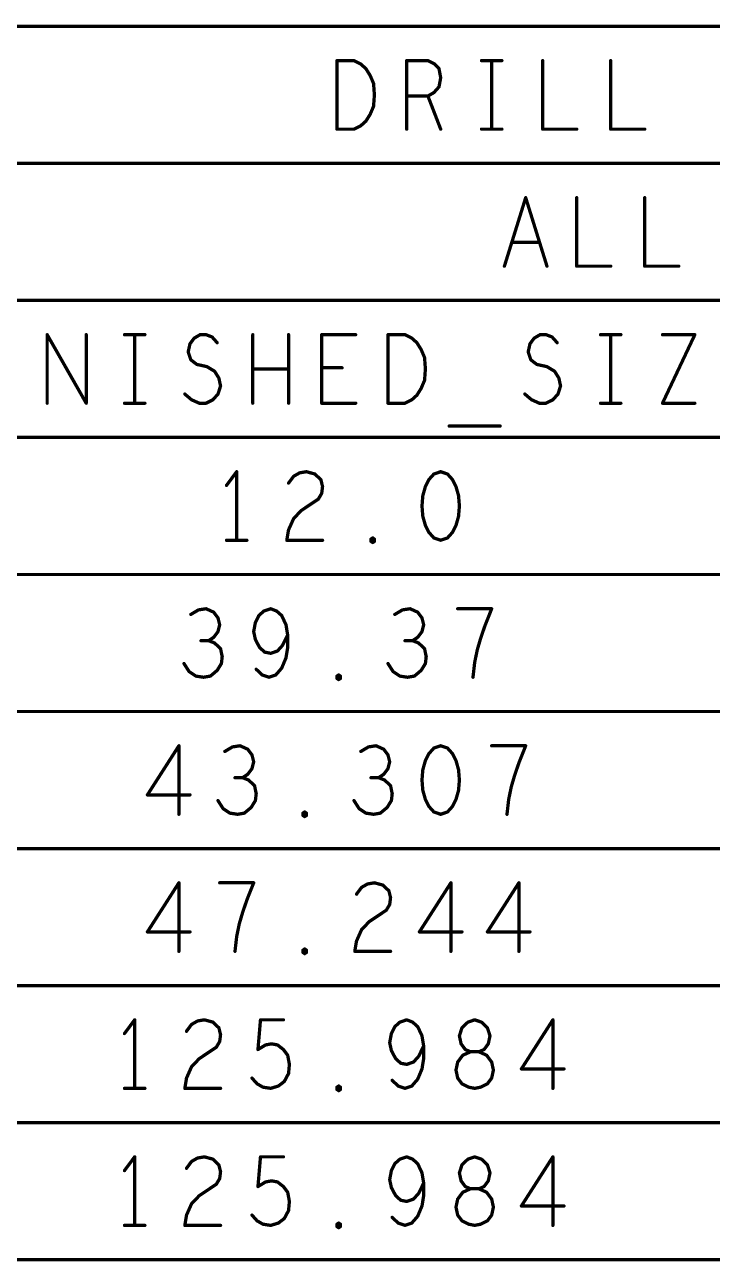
# Model space of a CAD drawing. Extents: x -18 to 16.1, y -6.6 to 15.5.
# Drawn here: x 9.023 to 10.277, y 3.317 to 5.573 of the extents above; entities that cross this region are included whole.
import ezdxf

# ---------------------------------------------------------------- set-up
doc = ezdxf.new("R2010")
doc.units = 0
doc.layers.get('0').update_dxf_attribs({"linetype": 'CONTINUOUS'})
doc.layers.add('FAB', color=13, linetype='CONTINUOUS')

# ---------------------------------------------------------------- blocks, each defined once
blk = doc.blocks.new('ROUND_1')
at = {"const_width": 0.003}
blk.add_lwpolyline([(-0.0015, 0, 1), (0.0015, 0, 1)], format="xyb", close=True, dxfattribs=at)

msp = doc.modelspace()

# ---------------------------------------------------------------- linework, layer by layer
at = {"layer": 'FAB', "const_width": 0.006}
for points in [[(7.689, 5.57), (14.664, 5.57)], [(9.5924, 5.3825), (9.5924, 5.5075)], [(9.5924, 5.5075), (9.6234, 5.5075)], [(9.6234, 5.5075), (9.6358, 5.5012)], [(9.7195, 5.3825), (9.7195, 5.5075)], [(9.7195, 5.5075), (9.7582, 5.5075)], [(9.7582, 5.5075), (9.7706, 5.5012)], [(9.8559, 5.5075), (9.8931, 5.5075)], [(9.8745, 5.5075), (9.8745, 5.3825)], [(9.9675, 5.5075), (9.9675, 5.3825)], [(10.0915, 5.5075), (10.0915, 5.3825)], [(9.6358, 5.5012), (9.6451, 5.4929)], [(9.6451, 5.4929), (9.6529, 5.4804)], [(9.6529, 5.4804), (9.6591, 5.4658)], [(9.7706, 5.5012), (9.7784, 5.4929)], [(9.7784, 5.4929), (9.7815, 5.4762)], [(9.6591, 5.4658), (9.6606, 5.445)], [(9.7784, 5.4596), (9.7691, 5.4492)], [(9.7815, 5.4762), (9.7784, 5.4596)], [(9.6606, 5.445), (9.6591, 5.4242)], [(9.7582, 5.4429), (9.7195, 5.4429)], [(9.7691, 5.4492), (9.7582, 5.4429)], [(9.7582, 5.4429), (9.7815, 5.3825)], [(9.6591, 5.4242), (9.6529, 5.4096)], [(9.6451, 5.3971), (9.6358, 5.3887)], [(9.6529, 5.4096), (9.6451, 5.3971)], [(9.6234, 5.3825), (9.5924, 5.3825)], [(9.6358, 5.3887), (9.6234, 5.3825)], [(9.8559, 5.3825), (9.8931, 5.3825)], [(9.9675, 5.3825), (10.0295, 5.3825)], [(10.0915, 5.3825), (10.1535, 5.3825)], [(7.689, 5.32), (14.664, 5.32)], [(9.8977, 5.1325), (9.9365, 5.2575)], [(9.9365, 5.2575), (9.9753, 5.1325)], [(10.0295, 5.2575), (10.0295, 5.1325)], [(10.1535, 5.2575), (10.1535, 5.1325)], [(9.9613, 5.1762), (9.9117, 5.1762)], [(10.0295, 5.1325), (10.0915, 5.1325)], [(10.1535, 5.1325), (10.2155, 5.1325)], [(7.689, 5.07), (14.664, 5.07)], [(9.0639, 4.8825), (9.0639, 5.0075)], [(9.0639, 5.0075), (9.1351, 4.8825)], [(9.1351, 4.8825), (9.1351, 5.0075)], [(9.2049, 5.0075), (9.2421, 5.0075)], [(9.2235, 5.0075), (9.2235, 4.8825)], [(9.332, 5.0012), (9.3428, 5.0075)], [(9.3428, 5.0075), (9.3537, 5.0075)], [(9.3537, 5.0075), (9.3646, 5.0033)], [(9.4389, 4.8825), (9.4389, 5.0075)], [(9.5041, 5.0075), (9.5041, 4.8825)], [(9.5645, 4.8825), (9.5645, 5.0075)], [(9.5645, 5.0075), (9.6265, 5.0075)], [(9.6854, 4.8825), (9.6854, 5.0075)], [(9.6854, 5.0075), (9.7164, 5.0075)], [(9.7164, 5.0075), (9.7288, 5.0012)], [(9.952, 5.0012), (9.9628, 5.0075)], [(9.9628, 5.0075), (9.9737, 5.0075)], [(9.9737, 5.0075), (9.9846, 5.0033)], [(10.0729, 5.0075), (10.1101, 5.0075)], [(10.0915, 5.0075), (10.0915, 4.8825)], [(10.186, 5.0075), (10.245, 5.0075)], [(10.245, 5.0075), (10.186, 4.8825)], [(9.3211, 4.9762), (9.3243, 4.9908)], [(9.3243, 4.9908), (9.332, 5.0012)], [(9.3646, 5.0033), (9.3739, 4.9929)], [(9.7288, 5.0012), (9.7381, 4.9929)], [(9.7381, 4.9929), (9.7459, 4.9804)], [(9.9411, 4.9762), (9.9443, 4.9908)], [(9.9443, 4.9908), (9.952, 5.0012)], [(9.9846, 5.0033), (9.9939, 4.9929)], [(9.3258, 4.9617), (9.3211, 4.9762)], [(9.3367, 4.9533), (9.3258, 4.9617)], [(9.7459, 4.9804), (9.7521, 4.9658)], [(9.7521, 4.9658), (9.7536, 4.945)], [(9.9458, 4.9617), (9.9411, 4.9762)], [(9.9567, 4.9533), (9.9458, 4.9617)], [(9.3552, 4.9492), (9.3367, 4.9533)], [(9.3692, 4.9408), (9.3552, 4.9492)], [(9.377, 4.9283), (9.3692, 4.9408)], [(9.5041, 4.945), (9.4389, 4.945)], [(9.6017, 4.9471), (9.5645, 4.9471)], [(9.7536, 4.945), (9.7521, 4.9242)], [(9.9752, 4.9492), (9.9567, 4.9533)], [(9.9892, 4.9408), (9.9752, 4.9492)], [(9.997, 4.9283), (9.9892, 4.9408)], [(9.3801, 4.9138), (9.377, 4.9283)], [(9.7521, 4.9242), (9.7459, 4.9096)], [(10.0001, 4.9138), (9.997, 4.9283)], [(9.3149, 4.8992), (9.3273, 4.8887)], [(9.3661, 4.8887), (9.3754, 4.8992)], [(9.3754, 4.8992), (9.3801, 4.9138)], [(9.7381, 4.8971), (9.7288, 4.8887)], [(9.7459, 4.9096), (9.7381, 4.8971)], [(9.9349, 4.8992), (9.9474, 4.8887)], [(9.9861, 4.8887), (9.9954, 4.8992)], [(9.9954, 4.8992), (10.0001, 4.9138)], [(9.2049, 4.8825), (9.2421, 4.8825)], [(9.3273, 4.8887), (9.3413, 4.8825)], [(9.3413, 4.8825), (9.3537, 4.8825)], [(9.3537, 4.8825), (9.3661, 4.8887)], [(9.6265, 4.8825), (9.5645, 4.8825)], [(9.7164, 4.8825), (9.6854, 4.8825)], [(9.7288, 4.8887), (9.7164, 4.8825)], [(9.9474, 4.8887), (9.9613, 4.8825)], [(9.9613, 4.8825), (9.9737, 4.8825)], [(9.9737, 4.8825), (9.9861, 4.8887)], [(10.0729, 4.8825), (10.1101, 4.8825)], [(10.186, 4.8825), (10.245, 4.8825)], [(9.797, 4.8408), (9.89, 4.8408)], [(7.689, 4.82), (14.664, 4.82)], [(9.4095, 4.7575), (9.3909, 4.7325)], [(9.4095, 4.6325), (9.4095, 4.7575)], [(9.5242, 4.7554), (9.5366, 4.7575)], [(9.5366, 4.7575), (9.5521, 4.7533)], [(9.7815, 4.7575), (9.7691, 4.7533)], [(9.7939, 4.7533), (9.7815, 4.7575)], [(9.504, 4.7367), (9.5134, 4.7492)], [(9.5134, 4.7492), (9.5242, 4.7554)], [(9.5521, 4.7533), (9.563, 4.7429)], [(9.563, 4.7429), (9.5661, 4.7304)], [(9.7598, 4.7429), (9.7536, 4.7304)], [(9.7691, 4.7533), (9.7598, 4.7429)], [(9.8032, 4.7429), (9.7939, 4.7533)], [(9.8094, 4.7304), (9.8032, 4.7429)], [(9.5645, 4.7179), (9.5583, 4.7075)], [(9.5661, 4.7304), (9.5645, 4.7179)], [(9.7489, 4.7137), (9.7474, 4.695)], [(9.7536, 4.7304), (9.7489, 4.7137)], [(9.8141, 4.7137), (9.8094, 4.7304)], [(9.8156, 4.695), (9.8141, 4.7137)], [(9.5583, 4.7075), (9.5273, 4.6867)], [(9.7474, 4.695), (9.7489, 4.6762)], [(9.8141, 4.6762), (9.8156, 4.695)], [(9.5134, 4.6721), (9.504, 4.6512)], [(9.5273, 4.6867), (9.5134, 4.6721)], [(9.7489, 4.6762), (9.7536, 4.6596)], [(9.8094, 4.6596), (9.8141, 4.6762)], [(9.504, 4.6512), (9.5009, 4.6325)], [(9.7536, 4.6596), (9.7598, 4.6471)], [(9.7598, 4.6471), (9.7691, 4.6367)], [(9.7939, 4.6367), (9.8032, 4.6471)], [(9.8032, 4.6471), (9.8094, 4.6596)], [(9.3909, 4.6325), (9.4281, 4.6325)], [(9.5009, 4.6325), (9.5661, 4.6325)], [(9.6544, 4.6346), (9.6575, 4.6367)], [(9.6544, 4.6304), (9.6544, 4.6346)], [(9.6575, 4.6283), (9.6544, 4.6304)], [(9.6575, 4.6367), (9.6606, 4.6346)], [(9.6606, 4.6304), (9.6575, 4.6283)], [(9.6606, 4.6346), (9.6606, 4.6304)], [(9.7691, 4.6367), (9.7815, 4.6325)], [(9.7815, 4.6325), (9.7939, 4.6367)], [(7.689, 4.57), (14.664, 4.57)], [(9.3398, 4.5054), (9.3258, 4.4971)], [(9.3537, 4.5075), (9.3398, 4.5054)], [(9.3676, 4.5012), (9.3537, 4.5075)], [(9.3754, 4.4908), (9.3676, 4.5012)], [(9.3785, 4.4783), (9.3754, 4.4908)], [(9.4498, 4.495), (9.4436, 4.4825)], [(9.4591, 4.5033), (9.4498, 4.495)], [(9.4715, 4.5075), (9.4591, 4.5033)], [(9.4823, 4.5033), (9.4715, 4.5075)], [(9.4916, 4.495), (9.4823, 4.5033)], [(9.4994, 4.4783), (9.4916, 4.495)], [(9.7118, 4.5054), (9.6978, 4.4971)], [(9.7257, 4.5075), (9.7118, 4.5054)], [(9.7396, 4.5012), (9.7257, 4.5075)], [(9.7474, 4.4908), (9.7396, 4.5012)], [(9.7505, 4.4783), (9.7474, 4.4908)], [(9.8745, 4.5075), (9.8125, 4.5075)], [(9.8621, 4.4762), (9.8745, 4.5075)], [(9.3676, 4.4554), (9.3754, 4.4658)], [(9.3754, 4.4658), (9.3785, 4.4783)], [(9.4436, 4.4825), (9.4405, 4.4658)], [(9.4405, 4.4658), (9.4436, 4.4513)], [(9.5025, 4.4596), (9.4994, 4.4783)], [(9.7396, 4.4554), (9.7474, 4.4658)], [(9.7474, 4.4658), (9.7505, 4.4783)], [(9.8543, 4.4533), (9.8621, 4.4762)], [(9.3583, 4.4492), (9.3444, 4.4492)], [(9.3583, 4.4492), (9.3676, 4.4554)], [(9.3692, 4.445), (9.3583, 4.4492)], [(9.3801, 4.4346), (9.3692, 4.445)], [(9.4436, 4.4513), (9.4513, 4.4367)], [(9.4932, 4.4408), (9.5025, 4.4596)], [(9.5025, 4.4367), (9.5025, 4.4596)], [(9.7303, 4.4492), (9.7164, 4.4492)], [(9.7303, 4.4492), (9.7396, 4.4554)], [(9.7412, 4.445), (9.7303, 4.4492)], [(9.7521, 4.4346), (9.7412, 4.445)], [(9.8482, 4.4325), (9.8543, 4.4533)], [(9.3831, 4.42), (9.3801, 4.4346)], [(9.3816, 4.4075), (9.3831, 4.42)], [(9.4513, 4.4367), (9.4607, 4.4283)], [(9.4607, 4.4283), (9.4715, 4.4262)], [(9.4715, 4.4262), (9.4839, 4.4304)], [(9.4839, 4.4304), (9.4932, 4.4408)], [(9.4994, 4.4179), (9.5025, 4.4367)], [(9.7551, 4.42), (9.7521, 4.4346)], [(9.7536, 4.4075), (9.7551, 4.42)], [(9.8435, 4.4096), (9.8482, 4.4325)], [(9.3134, 4.4075), (9.3227, 4.3929)], [(9.3739, 4.395), (9.3816, 4.4075)], [(9.4451, 4.3971), (9.456, 4.3867)], [(9.4808, 4.3867), (9.4916, 4.3992)], [(9.4916, 4.3992), (9.4994, 4.4179)], [(9.6854, 4.4075), (9.6947, 4.3929)], [(9.7459, 4.395), (9.7536, 4.4075)], [(9.8404, 4.3825), (9.8435, 4.4096)], [(9.3227, 4.3929), (9.3351, 4.3846)], [(9.3351, 4.3846), (9.3491, 4.3825)], [(9.3491, 4.3825), (9.3615, 4.3846)], [(9.3615, 4.3846), (9.3739, 4.395)], [(9.456, 4.3867), (9.4684, 4.3825)], [(9.4684, 4.3825), (9.4808, 4.3867)], [(9.5924, 4.3846), (9.5955, 4.3867)], [(9.5924, 4.3804), (9.5924, 4.3846)], [(9.5955, 4.3783), (9.5924, 4.3804)], [(9.5955, 4.3867), (9.5986, 4.3846)], [(9.5986, 4.3804), (9.5955, 4.3783)], [(9.5986, 4.3846), (9.5986, 4.3804)], [(9.6947, 4.3929), (9.7071, 4.3846)], [(9.7071, 4.3846), (9.7211, 4.3825)], [(9.7211, 4.3825), (9.7335, 4.3846)], [(9.7335, 4.3846), (9.7459, 4.395)], [(7.689, 4.32), (14.664, 4.32)], [(9.3041, 4.2575), (9.2467, 4.1679)], [(9.3041, 4.1325), (9.3041, 4.2575)], [(9.4018, 4.2554), (9.3878, 4.2471)], [(9.4157, 4.2575), (9.4018, 4.2554)], [(9.4296, 4.2512), (9.4157, 4.2575)], [(9.4374, 4.2408), (9.4296, 4.2512)], [(9.4405, 4.2283), (9.4374, 4.2408)], [(9.6498, 4.2554), (9.6358, 4.2471)], [(9.6637, 4.2575), (9.6498, 4.2554)], [(9.6776, 4.2512), (9.6637, 4.2575)], [(9.6854, 4.2408), (9.6776, 4.2512)], [(9.6885, 4.2283), (9.6854, 4.2408)], [(9.7598, 4.2429), (9.7536, 4.2304)], [(9.7691, 4.2533), (9.7598, 4.2429)], [(9.7815, 4.2575), (9.7691, 4.2533)], [(9.7939, 4.2533), (9.7815, 4.2575)], [(9.8032, 4.2429), (9.7939, 4.2533)], [(9.8094, 4.2304), (9.8032, 4.2429)], [(9.9365, 4.2575), (9.8745, 4.2575)], [(9.9241, 4.2262), (9.9365, 4.2575)], [(9.4296, 4.2054), (9.4374, 4.2158)], [(9.4374, 4.2158), (9.4405, 4.2283)], [(9.6776, 4.2054), (9.6854, 4.2158)], [(9.6854, 4.2158), (9.6885, 4.2283)], [(9.7536, 4.2304), (9.7489, 4.2137)], [(9.8141, 4.2137), (9.8094, 4.2304)], [(9.9163, 4.2033), (9.9241, 4.2262)], [(9.4203, 4.1992), (9.4064, 4.1992)], [(9.4203, 4.1992), (9.4296, 4.2054)], [(9.4312, 4.195), (9.4203, 4.1992)], [(9.4421, 4.1846), (9.4312, 4.195)], [(9.6683, 4.1992), (9.6544, 4.1992)], [(9.6683, 4.1992), (9.6776, 4.2054)], [(9.6792, 4.195), (9.6683, 4.1992)], [(9.6901, 4.1846), (9.6792, 4.195)], [(9.7489, 4.2137), (9.7474, 4.195)], [(9.7474, 4.195), (9.7489, 4.1762)], [(9.8156, 4.195), (9.8141, 4.2137)], [(9.8141, 4.1762), (9.8156, 4.195)], [(9.9102, 4.1825), (9.9163, 4.2033)], [(9.4451, 4.17), (9.4421, 4.1846)], [(9.6931, 4.17), (9.6901, 4.1846)], [(9.7489, 4.1762), (9.7536, 4.1596)], [(9.8094, 4.1596), (9.8141, 4.1762)], [(9.9055, 4.1596), (9.9102, 4.1825)], [(9.2467, 4.1679), (9.3243, 4.1679)], [(9.3754, 4.1575), (9.3847, 4.1429)], [(9.4359, 4.145), (9.4436, 4.1575)], [(9.4436, 4.1575), (9.4451, 4.17)], [(9.6234, 4.1575), (9.6327, 4.1429)], [(9.6839, 4.145), (9.6916, 4.1575)], [(9.6916, 4.1575), (9.6931, 4.17)], [(9.7536, 4.1596), (9.7598, 4.1471)], [(9.8032, 4.1471), (9.8094, 4.1596)], [(9.9024, 4.1325), (9.9055, 4.1596)], [(9.3847, 4.1429), (9.3971, 4.1346)], [(9.3971, 4.1346), (9.4111, 4.1325)], [(9.4111, 4.1325), (9.4235, 4.1346)], [(9.4235, 4.1346), (9.4359, 4.145)], [(9.5304, 4.1346), (9.5335, 4.1367)], [(9.5304, 4.1304), (9.5304, 4.1346)], [(9.5335, 4.1283), (9.5304, 4.1304)], [(9.5335, 4.1367), (9.5366, 4.1346)], [(9.5366, 4.1304), (9.5335, 4.1283)], [(9.5366, 4.1346), (9.5366, 4.1304)], [(9.6327, 4.1429), (9.6451, 4.1346)], [(9.6451, 4.1346), (9.6591, 4.1325)], [(9.6591, 4.1325), (9.6715, 4.1346)], [(9.6715, 4.1346), (9.6839, 4.145)], [(9.7598, 4.1471), (9.7691, 4.1367)], [(9.7691, 4.1367), (9.7815, 4.1325)], [(9.7815, 4.1325), (9.7939, 4.1367)], [(9.7939, 4.1367), (9.8032, 4.1471)], [(7.689, 4.07), (14.664, 4.07)], [(9.3041, 4.0075), (9.2467, 3.9179)], [(9.3041, 3.8825), (9.3041, 4.0075)], [(9.4405, 4.0075), (9.3785, 4.0075)], [(9.4281, 3.9762), (9.4405, 4.0075)], [(9.628, 3.9867), (9.6373, 3.9992)], [(9.6373, 3.9992), (9.6482, 4.0054)], [(9.6482, 4.0054), (9.6606, 4.0075)], [(9.6606, 4.0075), (9.6761, 4.0033)], [(9.6761, 4.0033), (9.687, 3.9929)], [(9.687, 3.9929), (9.6901, 3.9804)], [(9.8001, 4.0075), (9.7427, 3.9179)], [(9.8001, 3.8825), (9.8001, 4.0075)], [(9.9241, 4.0075), (9.8667, 3.9179)], [(9.9241, 3.8825), (9.9241, 4.0075)], [(9.4203, 3.9533), (9.4281, 3.9762)], [(9.6885, 3.9679), (9.6823, 3.9575)], [(9.6901, 3.9804), (9.6885, 3.9679)], [(9.4142, 3.9325), (9.4203, 3.9533)], [(9.6823, 3.9575), (9.6513, 3.9367)], [(9.4095, 3.9096), (9.4142, 3.9325)], [(9.6513, 3.9367), (9.6373, 3.9221)], [(9.2467, 3.9179), (9.3243, 3.9179)], [(9.4064, 3.8825), (9.4095, 3.9096)], [(9.628, 3.9012), (9.6249, 3.8825)], [(9.6373, 3.9221), (9.628, 3.9012)], [(9.7427, 3.9179), (9.8203, 3.9179)], [(9.8667, 3.9179), (9.9443, 3.9179)], [(9.5304, 3.8846), (9.5335, 3.8867)], [(9.5304, 3.8804), (9.5304, 3.8846)], [(9.5335, 3.8783), (9.5304, 3.8804)], [(9.5335, 3.8867), (9.5366, 3.8846)], [(9.5366, 3.8804), (9.5335, 3.8783)], [(9.5366, 3.8846), (9.5366, 3.8804)], [(9.6249, 3.8825), (9.6901, 3.8825)], [(7.689, 3.82), (14.664, 3.82)], [(9.2235, 3.7575), (9.2049, 3.7325)], [(9.2235, 3.6325), (9.2235, 3.7575)], [(9.318, 3.7367), (9.3273, 3.7492)], [(9.3273, 3.7492), (9.3382, 3.7554)], [(9.3382, 3.7554), (9.3506, 3.7575)], [(9.3506, 3.7575), (9.3661, 3.7533)], [(9.3661, 3.7533), (9.377, 3.7429)], [(9.377, 3.7429), (9.3801, 3.7304)], [(9.4483, 3.7033), (9.4529, 3.7575)], [(9.4529, 3.7575), (9.4947, 3.7575)], [(9.6978, 3.745), (9.6916, 3.7325)], [(9.7071, 3.7533), (9.6978, 3.745)], [(9.7195, 3.7575), (9.7071, 3.7533)], [(9.7303, 3.7533), (9.7195, 3.7575)], [(9.7396, 3.745), (9.7303, 3.7533)], [(9.7474, 3.7283), (9.7396, 3.745)], [(9.8156, 3.7283), (9.8203, 3.7429)], [(9.8203, 3.7429), (9.8311, 3.7533)], [(9.8311, 3.7533), (9.8435, 3.7575)], [(9.8435, 3.7575), (9.8559, 3.7533)], [(9.8559, 3.7533), (9.8667, 3.7429)], [(9.8667, 3.7429), (9.8714, 3.7283)], [(9.9861, 3.7575), (9.9287, 3.6679)], [(9.9861, 3.6325), (9.9861, 3.7575)], [(9.3801, 3.7304), (9.3785, 3.7179)], [(9.6916, 3.7325), (9.6885, 3.7158)], [(9.7505, 3.7096), (9.7474, 3.7283)], [(9.8187, 3.7137), (9.8156, 3.7283)], [(9.8714, 3.7283), (9.8683, 3.7137)], [(9.3723, 3.7075), (9.3413, 3.6867)], [(9.3785, 3.7179), (9.3723, 3.7075)], [(9.4622, 3.7117), (9.4483, 3.7033)], [(9.4731, 3.7137), (9.4622, 3.7117)], [(9.4839, 3.7117), (9.4731, 3.7137)], [(9.4947, 3.7033), (9.4839, 3.7117)], [(9.5025, 3.6929), (9.4947, 3.7033)], [(9.6885, 3.7158), (9.6916, 3.7013)], [(9.6916, 3.7013), (9.6994, 3.6867)], [(9.7412, 3.6908), (9.7505, 3.7096)], [(9.7505, 3.6867), (9.7505, 3.7096)], [(9.8264, 3.7033), (9.8187, 3.7137)], [(9.8358, 3.6992), (9.8218, 3.6929)], [(9.8358, 3.6992), (9.8264, 3.7033)], [(9.8512, 3.6992), (9.8358, 3.6992)], [(9.8512, 3.6992), (9.8358, 3.6992)], [(9.8606, 3.7033), (9.8512, 3.6992)], [(9.8652, 3.6929), (9.8512, 3.6992)], [(9.8683, 3.7137), (9.8606, 3.7033)], [(9.3413, 3.6867), (9.3273, 3.6721)], [(9.5056, 3.6762), (9.5025, 3.6929)], [(9.5041, 3.6596), (9.5056, 3.6762)], [(9.6994, 3.6867), (9.7087, 3.6783)], [(9.7087, 3.6783), (9.7195, 3.6762)], [(9.7195, 3.6762), (9.7319, 3.6804)], [(9.7319, 3.6804), (9.7412, 3.6908)], [(9.7474, 3.6679), (9.7505, 3.6867)], [(9.8125, 3.6804), (9.8094, 3.6658)], [(9.8218, 3.6929), (9.8125, 3.6804)], [(9.8745, 3.6804), (9.8652, 3.6929)], [(9.8776, 3.6658), (9.8745, 3.6804)], [(9.3273, 3.6721), (9.318, 3.6512)], [(9.4963, 3.645), (9.5041, 3.6596)], [(9.7396, 3.6492), (9.7474, 3.6679)], [(9.8094, 3.6658), (9.8125, 3.6512)], [(9.8745, 3.6512), (9.8776, 3.6658)], [(9.9287, 3.6679), (10.0063, 3.6679)], [(9.2049, 3.6325), (9.2421, 3.6325)], [(9.318, 3.6512), (9.3149, 3.6325)], [(9.3149, 3.6325), (9.3801, 3.6325)], [(9.4374, 3.6512), (9.4467, 3.6408)], [(9.4467, 3.6408), (9.4575, 3.6346)], [(9.4575, 3.6346), (9.4715, 3.6325)], [(9.4715, 3.6325), (9.4855, 3.6367)], [(9.4855, 3.6367), (9.4963, 3.645)], [(9.5924, 3.6346), (9.5955, 3.6367)], [(9.5924, 3.6304), (9.5924, 3.6346)], [(9.5955, 3.6283), (9.5924, 3.6304)], [(9.5955, 3.6367), (9.5986, 3.6346)], [(9.5986, 3.6304), (9.5955, 3.6283)], [(9.5986, 3.6346), (9.5986, 3.6304)], [(9.6931, 3.6471), (9.704, 3.6367)], [(9.704, 3.6367), (9.7164, 3.6325)], [(9.7164, 3.6325), (9.7288, 3.6367)], [(9.7288, 3.6367), (9.7396, 3.6492)], [(9.8125, 3.6512), (9.8203, 3.6408)], [(9.8203, 3.6408), (9.8327, 3.6346)], [(9.8327, 3.6346), (9.8435, 3.6325)], [(9.8435, 3.6325), (9.8543, 3.6346)], [(9.8543, 3.6346), (9.8667, 3.6408)], [(9.8667, 3.6408), (9.8745, 3.6512)], [(7.689, 3.57), (14.664, 3.57)], [(9.2235, 3.5075), (9.2049, 3.4825)], [(9.2235, 3.3825), (9.2235, 3.5075)], [(9.318, 3.4867), (9.3273, 3.4992)], [(9.3273, 3.4992), (9.3382, 3.5054)], [(9.3382, 3.5054), (9.3506, 3.5075)], [(9.3506, 3.5075), (9.3661, 3.5033)], [(9.3661, 3.5033), (9.377, 3.4929)], [(9.4483, 3.4533), (9.4529, 3.5075)], [(9.4529, 3.5075), (9.4947, 3.5075)], [(9.6978, 3.495), (9.6916, 3.4825)], [(9.7071, 3.5033), (9.6978, 3.495)], [(9.7195, 3.5075), (9.7071, 3.5033)], [(9.7303, 3.5033), (9.7195, 3.5075)], [(9.7396, 3.495), (9.7303, 3.5033)], [(9.7474, 3.4783), (9.7396, 3.495)], [(9.8203, 3.4929), (9.8311, 3.5033)], [(9.8311, 3.5033), (9.8435, 3.5075)], [(9.8435, 3.5075), (9.8559, 3.5033)], [(9.8559, 3.5033), (9.8667, 3.4929)], [(9.9861, 3.5075), (9.9287, 3.4179)], [(9.9861, 3.3825), (9.9861, 3.5075)], [(9.377, 3.4929), (9.3801, 3.4804)], [(9.3801, 3.4804), (9.3785, 3.4679)], [(9.6916, 3.4825), (9.6885, 3.4658)], [(9.7505, 3.4596), (9.7474, 3.4783)], [(9.8156, 3.4783), (9.8203, 3.4929)], [(9.8187, 3.4637), (9.8156, 3.4783)], [(9.8667, 3.4929), (9.8714, 3.4783)], [(9.8714, 3.4783), (9.8683, 3.4637)], [(9.3723, 3.4575), (9.3413, 3.4367)], [(9.3785, 3.4679), (9.3723, 3.4575)], [(9.4622, 3.4617), (9.4483, 3.4533)], [(9.4731, 3.4637), (9.4622, 3.4617)], [(9.4839, 3.4617), (9.4731, 3.4637)], [(9.4947, 3.4533), (9.4839, 3.4617)], [(9.5025, 3.4429), (9.4947, 3.4533)], [(9.6885, 3.4658), (9.6916, 3.4513)], [(9.6916, 3.4513), (9.6994, 3.4367)], [(9.7412, 3.4408), (9.7505, 3.4596)], [(9.7505, 3.4367), (9.7505, 3.4596)], [(9.8264, 3.4533), (9.8187, 3.4637)], [(9.8358, 3.4492), (9.8218, 3.4429)], [(9.8358, 3.4492), (9.8264, 3.4533)], [(9.8512, 3.4492), (9.8358, 3.4492)], [(9.8512, 3.4492), (9.8358, 3.4492)], [(9.8606, 3.4533), (9.8512, 3.4492)], [(9.8652, 3.4429), (9.8512, 3.4492)], [(9.8683, 3.4637), (9.8606, 3.4533)], [(9.3413, 3.4367), (9.3273, 3.4221)], [(9.5056, 3.4262), (9.5025, 3.4429)], [(9.5041, 3.4096), (9.5056, 3.4262)], [(9.6994, 3.4367), (9.7087, 3.4283)], [(9.7087, 3.4283), (9.7195, 3.4262)], [(9.7195, 3.4262), (9.7319, 3.4304)], [(9.7319, 3.4304), (9.7412, 3.4408)], [(9.7474, 3.4179), (9.7505, 3.4367)], [(9.8125, 3.4304), (9.8094, 3.4158)], [(9.8218, 3.4429), (9.8125, 3.4304)], [(9.8745, 3.4304), (9.8652, 3.4429)], [(9.8776, 3.4158), (9.8745, 3.4304)], [(9.3273, 3.4221), (9.318, 3.4012)], [(9.4963, 3.395), (9.5041, 3.4096)], [(9.7396, 3.3992), (9.7474, 3.4179)], [(9.8094, 3.4158), (9.8125, 3.4012)], [(9.8745, 3.4012), (9.8776, 3.4158)], [(9.9287, 3.4179), (10.0063, 3.4179)], [(9.2049, 3.3825), (9.2421, 3.3825)], [(9.318, 3.4012), (9.3149, 3.3825)], [(9.3149, 3.3825), (9.3801, 3.3825)], [(9.4374, 3.4012), (9.4467, 3.3908)], [(9.4467, 3.3908), (9.4575, 3.3846)], [(9.4575, 3.3846), (9.4715, 3.3825)], [(9.4715, 3.3825), (9.4855, 3.3867)], [(9.4855, 3.3867), (9.4963, 3.395)], [(9.5924, 3.3846), (9.5955, 3.3867)], [(9.5924, 3.3804), (9.5924, 3.3846)], [(9.5955, 3.3867), (9.5986, 3.3846)], [(9.5986, 3.3846), (9.5986, 3.3804)], [(9.6931, 3.3971), (9.704, 3.3867)], [(9.704, 3.3867), (9.7164, 3.3825)], [(9.7164, 3.3825), (9.7288, 3.3867)], [(9.7288, 3.3867), (9.7396, 3.3992)], [(9.8125, 3.4012), (9.8203, 3.3908)], [(9.8203, 3.3908), (9.8327, 3.3846)], [(9.8327, 3.3846), (9.8435, 3.3825)], [(9.8435, 3.3825), (9.8543, 3.3846)], [(9.8543, 3.3846), (9.8667, 3.3908)], [(9.8667, 3.3908), (9.8745, 3.4012)], [(9.5955, 3.3783), (9.5924, 3.3804)], [(9.5986, 3.3804), (9.5955, 3.3783)], [(14.664, 3.32), (7.689, 3.32)]]:
    msp.add_lwpolyline(points, dxfattribs=at)

# ---------------------------------------------------------------- block references
at = {"layer": 'FAB'}
for p in [(9.5924, 5.5075), (9.5924, 5.5075), (9.6234, 5.5075), (9.6234, 5.5075), (9.7195, 5.5075), (9.7195, 5.5075), (9.7582, 5.5075), (9.7582, 5.5075), (9.8559, 5.5075), (9.8745, 5.5075), (9.8931, 5.5075), (9.9675, 5.5075), (10.0915, 5.5075), (9.6358, 5.5012), (9.6358, 5.5012), (9.6451, 5.4929), (9.6451, 5.4929), (9.6529, 5.4804), (9.6529, 5.4804), (9.7706, 5.5012), (9.7706, 5.5012), (9.7784, 5.4929), (9.7784, 5.4929), (9.6591, 5.4658), (9.6591, 5.4658), (9.7784, 5.4596), (9.7784, 5.4596), (9.7815, 5.4762), (9.7815, 5.4762), (9.6606, 5.445), (9.6606, 5.445), (9.7195, 5.4429), (9.7582, 5.4429), (9.7582, 5.4429), (9.7582, 5.4429), (9.7691, 5.4492), (9.7691, 5.4492), (9.6591, 5.4242), (9.6591, 5.4242), (9.6451, 5.3971), (9.6451, 5.3971), (9.6529, 5.4096), (9.6529, 5.4096), (9.5924, 5.3825), (9.5924, 5.3825), (9.6234, 5.3825), (9.6234, 5.3825), (9.6358, 5.3887), (9.6358, 5.3887), (9.7195, 5.3825), (9.7815, 5.3825), (9.8559, 5.3825), (9.8745, 5.3825), (9.8931, 5.3825), (9.9675, 5.3825), (9.9675, 5.3825), (10.0295, 5.3825), (10.0915, 5.3825), (10.0915, 5.3825), (10.1535, 5.3825), (9.9365, 5.2575), (9.9365, 5.2575), (10.0295, 5.2575), (10.1535, 5.2575), (9.9117, 5.1762), (9.9613, 5.1762), (9.8977, 5.1325), (9.9753, 5.1325), (10.0295, 5.1325), (10.0295, 5.1325), (10.0915, 5.1325), (10.1535, 5.1325), (10.1535, 5.1325), (10.2155, 5.1325), (9.0639, 5.0075), (9.0639, 5.0075), (9.1351, 5.0075), (9.2049, 5.0075), (9.2235, 5.0075), (9.2421, 5.0075), (9.3428, 5.0075), (9.3428, 5.0075), (9.3537, 5.0075), (9.3537, 5.0075), (9.4389, 5.0075), (9.5041, 5.0075), (9.5645, 5.0075), (9.5645, 5.0075), (9.6265, 5.0075), (9.6854, 5.0075), (9.6854, 5.0075), (9.7164, 5.0075), (9.7164, 5.0075), (9.9628, 5.0075), (9.9628, 5.0075), (9.9737, 5.0075), (9.9737, 5.0075), (10.0729, 5.0075), (10.0915, 5.0075), (10.1101, 5.0075), (10.186, 5.0075), (10.245, 5.0075), (10.245, 5.0075), (9.3243, 4.9908), (9.3243, 4.9908), (9.332, 5.0012), (9.332, 5.0012), (9.3646, 5.0033), (9.3646, 5.0033), (9.3739, 4.9929), (9.7288, 5.0012), (9.7288, 5.0012), (9.7381, 4.9929), (9.7381, 4.9929), (9.9443, 4.9908), (9.9443, 4.9908), (9.952, 5.0012), (9.952, 5.0012), (9.9846, 5.0033), (9.9846, 5.0033), (9.9939, 4.9929), (9.3211, 4.9762), (9.3211, 4.9762), (9.3258, 4.9617), (9.3258, 4.9617), (9.7459, 4.9804), (9.7459, 4.9804), (9.7521, 4.9658), (9.7521, 4.9658), (9.9411, 4.9762), (9.9411, 4.9762), (9.9458, 4.9617), (9.9458, 4.9617), (9.3367, 4.9533), (9.3367, 4.9533), (9.3552, 4.9492), (9.3552, 4.9492), (9.3692, 4.9408), (9.3692, 4.9408), (9.4389, 4.945), (9.5041, 4.945), (9.5645, 4.9471), (9.6017, 4.9471), (9.7536, 4.945), (9.7536, 4.945), (9.9567, 4.9533), (9.9567, 4.9533), (9.9752, 4.9492), (9.9752, 4.9492), (9.9892, 4.9408), (9.9892, 4.9408), (9.377, 4.9283), (9.377, 4.9283), (9.7521, 4.9242), (9.7521, 4.9242), (9.997, 4.9283), (9.997, 4.9283), (9.3149, 4.8992), (9.3754, 4.8992), (9.3754, 4.8992), (9.3801, 4.9138), (9.3801, 4.9138), (9.7381, 4.8971), (9.7381, 4.8971), (9.7459, 4.9096), (9.7459, 4.9096), (9.9349, 4.8992), (9.9954, 4.8992), (9.9954, 4.8992), (10.0001, 4.9138), (10.0001, 4.9138), (9.0639, 4.8825), (9.1351, 4.8825), (9.1351, 4.8825), (9.2049, 4.8825), (9.2235, 4.8825), (9.2421, 4.8825), (9.3273, 4.8887), (9.3273, 4.8887), (9.3413, 4.8825), (9.3413, 4.8825), (9.3537, 4.8825), (9.3537, 4.8825), (9.3661, 4.8887), (9.3661, 4.8887), (9.4389, 4.8825), (9.5041, 4.8825), (9.5645, 4.8825), (9.5645, 4.8825), (9.6265, 4.8825), (9.6854, 4.8825), (9.6854, 4.8825), (9.7164, 4.8825), (9.7164, 4.8825), (9.7288, 4.8887), (9.7288, 4.8887), (9.9474, 4.8887), (9.9474, 4.8887), (9.9613, 4.8825), (9.9613, 4.8825), (9.9737, 4.8825), (9.9737, 4.8825), (9.9861, 4.8887), (9.9861, 4.8887), (10.0729, 4.8825), (10.0915, 4.8825), (10.1101, 4.8825), (10.186, 4.8825), (10.186, 4.8825), (10.245, 4.8825), (9.797, 4.8408), (9.89, 4.8408), (9.4095, 4.7575), (9.4095, 4.7575), (9.5366, 4.7575), (9.5366, 4.7575), (9.7815, 4.7575), (9.7815, 4.7575), (9.504, 4.7367), (9.5134, 4.7492), (9.5134, 4.7492), (9.5242, 4.7554), (9.5242, 4.7554), (9.5521, 4.7533), (9.5521, 4.7533), (9.563, 4.7429), (9.563, 4.7429), (9.7598, 4.7429), (9.7598, 4.7429), (9.7691, 4.7533), (9.7691, 4.7533), (9.7939, 4.7533), (9.7939, 4.7533), (9.8032, 4.7429), (9.8032, 4.7429), (9.3909, 4.7325), (9.5645, 4.7179), (9.5645, 4.7179), (9.5661, 4.7304), (9.5661, 4.7304), (9.7489, 4.7137), (9.7489, 4.7137), (9.7536, 4.7304), (9.7536, 4.7304), (9.8094, 4.7304), (9.8094, 4.7304), (9.8141, 4.7137), (9.8141, 4.7137), (9.5583, 4.7075), (9.5583, 4.7075), (9.7474, 4.695), (9.7474, 4.695), (9.8156, 4.695), (9.8156, 4.695), (9.5134, 4.6721), (9.5134, 4.6721), (9.5273, 4.6867), (9.5273, 4.6867), (9.7489, 4.6762), (9.7489, 4.6762), (9.8141, 4.6762), (9.8141, 4.6762), (9.504, 4.6512), (9.504, 4.6512), (9.7536, 4.6596), (9.7536, 4.6596), (9.7598, 4.6471), (9.7598, 4.6471), (9.8032, 4.6471), (9.8032, 4.6471), (9.8094, 4.6596), (9.8094, 4.6596), (9.3909, 4.6325), (9.4095, 4.6325), (9.4281, 4.6325), (9.5009, 4.6325), (9.5009, 4.6325), (9.5661, 4.6325), (9.6544, 4.6346), (9.6544, 4.6346), (9.6544, 4.6304), (9.6544, 4.6304), (9.6575, 4.6367), (9.6575, 4.6367), (9.6575, 4.6283), (9.6575, 4.6283), (9.6606, 4.6346), (9.6606, 4.6346), (9.6606, 4.6304), (9.6606, 4.6304), (9.7691, 4.6367), (9.7691, 4.6367), (9.7815, 4.6325), (9.7815, 4.6325), (9.7939, 4.6367), (9.7939, 4.6367), (9.3258, 4.4971), (9.3398, 4.5054), (9.3398, 4.5054), (9.3537, 4.5075), (9.3537, 4.5075), (9.3676, 4.5012), (9.3676, 4.5012), (9.3754, 4.4908), (9.3754, 4.4908), (9.4498, 4.495), (9.4498, 4.495), (9.4591, 4.5033), (9.4591, 4.5033), (9.4715, 4.5075), (9.4715, 4.5075), (9.4823, 4.5033), (9.4823, 4.5033), (9.4916, 4.495), (9.4916, 4.495), (9.6978, 4.4971), (9.7118, 4.5054), (9.7118, 4.5054), (9.7257, 4.5075), (9.7257, 4.5075), (9.7396, 4.5012), (9.7396, 4.5012), (9.7474, 4.4908), (9.7474, 4.4908), (9.8125, 4.5075), (9.8745, 4.5075), (9.8745, 4.5075), (9.3754, 4.4658), (9.3754, 4.4658), (9.3785, 4.4783), (9.3785, 4.4783), (9.4405, 4.4658), (9.4405, 4.4658), (9.4436, 4.4825), (9.4436, 4.4825), (9.4994, 4.4783), (9.4994, 4.4783), (9.7474, 4.4658), (9.7474, 4.4658), (9.7505, 4.4783), (9.7505, 4.4783), (9.8621, 4.4762), (9.8621, 4.4762), (9.3444, 4.4492), (9.3583, 4.4492), (9.3583, 4.4492), (9.3583, 4.4492), (9.3676, 4.4554), (9.3676, 4.4554), (9.3692, 4.445), (9.3692, 4.445), (9.4436, 4.4513), (9.4436, 4.4513), (9.5025, 4.4596), (9.5025, 4.4596), (9.5025, 4.4596), (9.7164, 4.4492), (9.7303, 4.4492), (9.7303, 4.4492), (9.7303, 4.4492), (9.7396, 4.4554), (9.7396, 4.4554), (9.7412, 4.445), (9.7412, 4.445), (9.8543, 4.4533), (9.8543, 4.4533), (9.3801, 4.4346), (9.3801, 4.4346), (9.3831, 4.42), (9.3831, 4.42), (9.4513, 4.4367), (9.4513, 4.4367), (9.4607, 4.4283), (9.4607, 4.4283), (9.4715, 4.4262), (9.4715, 4.4262), (9.4839, 4.4304), (9.4839, 4.4304), (9.4932, 4.4408), (9.4932, 4.4408), (9.5025, 4.4367), (9.5025, 4.4367), (9.7521, 4.4346), (9.7521, 4.4346), (9.7551, 4.42), (9.7551, 4.42), (9.8482, 4.4325), (9.8482, 4.4325), (9.3134, 4.4075), (9.3816, 4.4075), (9.3816, 4.4075), (9.4451, 4.3971), (9.4916, 4.3992), (9.4916, 4.3992), (9.4994, 4.4179), (9.4994, 4.4179), (9.6854, 4.4075), (9.7536, 4.4075), (9.7536, 4.4075), (9.8435, 4.4096), (9.8435, 4.4096), (9.3227, 4.3929), (9.3227, 4.3929), (9.3351, 4.3846), (9.3351, 4.3846), (9.3491, 4.3825), (9.3491, 4.3825), (9.3615, 4.3846), (9.3615, 4.3846), (9.3739, 4.395), (9.3739, 4.395), (9.456, 4.3867), (9.456, 4.3867), (9.4684, 4.3825), (9.4684, 4.3825), (9.4808, 4.3867), (9.4808, 4.3867), (9.5924, 4.3846), (9.5924, 4.3846), (9.5924, 4.3804), (9.5924, 4.3804), (9.5955, 4.3867), (9.5955, 4.3867), (9.5955, 4.3783), (9.5955, 4.3783), (9.5986, 4.3846), (9.5986, 4.3846), (9.5986, 4.3804), (9.5986, 4.3804), (9.6947, 4.3929), (9.6947, 4.3929), (9.7071, 4.3846), (9.7071, 4.3846), (9.7211, 4.3825), (9.7211, 4.3825), (9.7335, 4.3846), (9.7335, 4.3846), (9.7459, 4.395), (9.7459, 4.395), (9.8404, 4.3825), (9.3041, 4.2575), (9.3041, 4.2575), (9.3878, 4.2471), (9.4018, 4.2554), (9.4018, 4.2554), (9.4157, 4.2575), (9.4157, 4.2575), (9.4296, 4.2512), (9.4296, 4.2512), (9.4374, 4.2408), (9.4374, 4.2408), (9.6358, 4.2471), (9.6498, 4.2554), (9.6498, 4.2554), (9.6637, 4.2575), (9.6637, 4.2575), (9.6776, 4.2512), (9.6776, 4.2512), (9.6854, 4.2408), (9.6854, 4.2408), (9.7598, 4.2429), (9.7598, 4.2429), (9.7691, 4.2533), (9.7691, 4.2533), (9.7815, 4.2575), (9.7815, 4.2575), (9.7939, 4.2533), (9.7939, 4.2533), (9.8032, 4.2429), (9.8032, 4.2429), (9.8745, 4.2575), (9.9365, 4.2575), (9.9365, 4.2575), (9.4374, 4.2158), (9.4374, 4.2158), (9.4405, 4.2283), (9.4405, 4.2283), (9.6854, 4.2158), (9.6854, 4.2158), (9.6885, 4.2283), (9.6885, 4.2283), (9.7536, 4.2304), (9.7536, 4.2304), (9.8094, 4.2304), (9.8094, 4.2304), (9.9241, 4.2262), (9.9241, 4.2262), (9.4064, 4.1992), (9.4203, 4.1992), (9.4203, 4.1992), (9.4203, 4.1992), (9.4296, 4.2054), (9.4296, 4.2054), (9.4312, 4.195), (9.4312, 4.195), (9.6544, 4.1992), (9.6683, 4.1992), (9.6683, 4.1992), (9.6683, 4.1992), (9.6776, 4.2054), (9.6776, 4.2054), (9.6792, 4.195), (9.6792, 4.195), (9.7474, 4.195), (9.7474, 4.195), (9.7489, 4.2137), (9.7489, 4.2137), (9.8141, 4.2137), (9.8141, 4.2137), (9.8156, 4.195), (9.8156, 4.195), (9.9163, 4.2033), (9.9163, 4.2033), (9.4421, 4.1846), (9.4421, 4.1846), (9.6901, 4.1846), (9.6901, 4.1846), (9.7489, 4.1762), (9.7489, 4.1762), (9.8141, 4.1762), (9.8141, 4.1762), (9.9102, 4.1825), (9.9102, 4.1825), (9.2467, 4.1679), (9.2467, 4.1679), (9.3243, 4.1679), (9.3754, 4.1575), (9.4436, 4.1575), (9.4436, 4.1575), (9.4451, 4.17), (9.4451, 4.17), (9.6234, 4.1575), (9.6916, 4.1575), (9.6916, 4.1575), (9.6931, 4.17), (9.6931, 4.17), (9.7536, 4.1596), (9.7536, 4.1596), (9.8094, 4.1596), (9.8094, 4.1596), (9.9055, 4.1596), (9.9055, 4.1596), (9.3041, 4.1325), (9.3847, 4.1429), (9.3847, 4.1429), (9.3971, 4.1346), (9.3971, 4.1346), (9.4111, 4.1325), (9.4111, 4.1325), (9.4235, 4.1346), (9.4235, 4.1346), (9.4359, 4.145), (9.4359, 4.145), (9.5304, 4.1346), (9.5304, 4.1346), (9.5304, 4.1304), (9.5304, 4.1304), (9.5335, 4.1367), (9.5335, 4.1367), (9.5335, 4.1283), (9.5335, 4.1283), (9.5366, 4.1346), (9.5366, 4.1346), (9.5366, 4.1304), (9.5366, 4.1304), (9.6327, 4.1429), (9.6327, 4.1429), (9.6451, 4.1346), (9.6451, 4.1346), (9.6591, 4.1325), (9.6591, 4.1325), (9.6715, 4.1346), (9.6715, 4.1346), (9.6839, 4.145), (9.6839, 4.145), (9.7598, 4.1471), (9.7598, 4.1471), (9.7691, 4.1367), (9.7691, 4.1367), (9.7815, 4.1325), (9.7815, 4.1325), (9.7939, 4.1367), (9.7939, 4.1367), (9.8032, 4.1471), (9.8032, 4.1471), (9.9024, 4.1325), (9.3041, 4.0075), (9.3041, 4.0075), (9.3785, 4.0075), (9.4405, 4.0075), (9.4405, 4.0075), (9.6373, 3.9992), (9.6373, 3.9992), (9.6482, 4.0054), (9.6482, 4.0054), (9.6606, 4.0075), (9.6606, 4.0075), (9.6761, 4.0033), (9.6761, 4.0033), (9.687, 3.9929), (9.687, 3.9929), (9.8001, 4.0075), (9.8001, 4.0075), (9.9241, 4.0075), (9.9241, 4.0075), (9.4281, 3.9762), (9.4281, 3.9762), (9.628, 3.9867), (9.6885, 3.9679), (9.6885, 3.9679), (9.6901, 3.9804), (9.6901, 3.9804), (9.4203, 3.9533), (9.4203, 3.9533), (9.6823, 3.9575), (9.6823, 3.9575), (9.4142, 3.9325), (9.4142, 3.9325), (9.6513, 3.9367), (9.6513, 3.9367), (9.2467, 3.9179), (9.2467, 3.9179), (9.3243, 3.9179), (9.4095, 3.9096), (9.4095, 3.9096), (9.628, 3.9012), (9.628, 3.9012), (9.6373, 3.9221), (9.6373, 3.9221), (9.7427, 3.9179), (9.7427, 3.9179), (9.8203, 3.9179), (9.8667, 3.9179), (9.8667, 3.9179), (9.9443, 3.9179), (9.3041, 3.8825), (9.4064, 3.8825), (9.5304, 3.8846), (9.5304, 3.8846), (9.5304, 3.8804), (9.5304, 3.8804), (9.5335, 3.8867), (9.5335, 3.8867), (9.5335, 3.8783), (9.5335, 3.8783), (9.5366, 3.8846), (9.5366, 3.8846), (9.5366, 3.8804), (9.5366, 3.8804), (9.6249, 3.8825), (9.6249, 3.8825), (9.6901, 3.8825), (9.8001, 3.8825), (9.9241, 3.8825), (9.2235, 3.7575), (9.2235, 3.7575), (9.3273, 3.7492), (9.3273, 3.7492), (9.3382, 3.7554), (9.3382, 3.7554), (9.3506, 3.7575), (9.3506, 3.7575), (9.3661, 3.7533), (9.3661, 3.7533), (9.377, 3.7429), (9.377, 3.7429), (9.4529, 3.7575), (9.4529, 3.7575), (9.4947, 3.7575), (9.6978, 3.745), (9.6978, 3.745), (9.7071, 3.7533), (9.7071, 3.7533), (9.7195, 3.7575), (9.7195, 3.7575), (9.7303, 3.7533), (9.7303, 3.7533), (9.7396, 3.745), (9.7396, 3.745), (9.8203, 3.7429), (9.8203, 3.7429), (9.8311, 3.7533), (9.8311, 3.7533), (9.8435, 3.7575), (9.8435, 3.7575), (9.8559, 3.7533), (9.8559, 3.7533), (9.8667, 3.7429), (9.8667, 3.7429), (9.9861, 3.7575), (9.9861, 3.7575), (9.2049, 3.7325), (9.318, 3.7367), (9.3801, 3.7304), (9.3801, 3.7304), (9.6916, 3.7325), (9.6916, 3.7325), (9.7474, 3.7283), (9.7474, 3.7283), (9.8156, 3.7283), (9.8156, 3.7283), (9.8714, 3.7283), (9.8714, 3.7283), (9.3723, 3.7075), (9.3723, 3.7075), (9.3785, 3.7179), (9.3785, 3.7179), (9.4483, 3.7033), (9.4483, 3.7033), (9.4622, 3.7117), (9.4622, 3.7117), (9.4731, 3.7137), (9.4731, 3.7137), (9.4839, 3.7117), (9.4839, 3.7117), (9.4947, 3.7033), (9.4947, 3.7033), (9.6885, 3.7158), (9.6885, 3.7158), (9.6916, 3.7013), (9.6916, 3.7013), (9.7505, 3.7096), (9.7505, 3.7096), (9.7505, 3.7096), (9.8187, 3.7137), (9.8187, 3.7137), (9.8264, 3.7033), (9.8264, 3.7033), (9.8358, 3.6992), (9.8358, 3.6992), (9.8358, 3.6992), (9.8358, 3.6992), (9.8512, 3.6992), (9.8512, 3.6992), (9.8512, 3.6992), (9.8512, 3.6992), (9.8606, 3.7033), (9.8606, 3.7033), (9.8683, 3.7137), (9.8683, 3.7137), (9.3413, 3.6867), (9.3413, 3.6867), (9.5025, 3.6929), (9.5025, 3.6929), (9.5056, 3.6762), (9.5056, 3.6762), (9.6994, 3.6867), (9.6994, 3.6867), (9.7087, 3.6783), (9.7087, 3.6783), (9.7195, 3.6762), (9.7195, 3.6762), (9.7319, 3.6804), (9.7319, 3.6804), (9.7412, 3.6908), (9.7412, 3.6908), (9.7505, 3.6867), (9.7505, 3.6867), (9.8125, 3.6804), (9.8125, 3.6804), (9.8218, 3.6929), (9.8218, 3.6929), (9.8652, 3.6929), (9.8652, 3.6929), (9.8745, 3.6804), (9.8745, 3.6804), (9.3273, 3.6721), (9.3273, 3.6721), (9.5041, 3.6596), (9.5041, 3.6596), (9.7474, 3.6679), (9.7474, 3.6679), (9.8094, 3.6658), (9.8094, 3.6658), (9.8776, 3.6658), (9.8776, 3.6658), (9.9287, 3.6679), (9.9287, 3.6679), (10.0063, 3.6679), (9.2049, 3.6325), (9.2235, 3.6325), (9.2421, 3.6325), (9.3149, 3.6325), (9.3149, 3.6325), (9.318, 3.6512), (9.318, 3.6512), (9.3801, 3.6325), (9.4374, 3.6512), (9.4467, 3.6408), (9.4467, 3.6408), (9.4575, 3.6346), (9.4575, 3.6346), (9.4715, 3.6325), (9.4715, 3.6325), (9.4855, 3.6367), (9.4855, 3.6367), (9.4963, 3.645), (9.4963, 3.645), (9.5924, 3.6346), (9.5924, 3.6346), (9.5924, 3.6304), (9.5924, 3.6304), (9.5955, 3.6367), (9.5955, 3.6367), (9.5986, 3.6346), (9.5986, 3.6346), (9.5986, 3.6304), (9.5986, 3.6304), (9.6931, 3.6471), (9.704, 3.6367), (9.704, 3.6367), (9.7164, 3.6325), (9.7164, 3.6325), (9.7288, 3.6367), (9.7288, 3.6367), (9.7396, 3.6492), (9.7396, 3.6492), (9.8125, 3.6512), (9.8125, 3.6512), (9.8203, 3.6408), (9.8203, 3.6408), (9.8327, 3.6346), (9.8327, 3.6346), (9.8435, 3.6325), (9.8435, 3.6325), (9.8543, 3.6346), (9.8543, 3.6346), (9.8667, 3.6408), (9.8667, 3.6408), (9.8745, 3.6512), (9.8745, 3.6512), (9.9861, 3.6325), (9.5955, 3.6283), (9.5955, 3.6283), (9.2235, 3.5075), (9.2235, 3.5075), (9.3273, 3.4992), (9.3273, 3.4992), (9.3382, 3.5054), (9.3382, 3.5054), (9.3506, 3.5075), (9.3506, 3.5075), (9.3661, 3.5033), (9.3661, 3.5033), (9.4529, 3.5075), (9.4529, 3.5075), (9.4947, 3.5075), (9.6978, 3.495), (9.6978, 3.495), (9.7071, 3.5033), (9.7071, 3.5033), (9.7195, 3.5075), (9.7195, 3.5075), (9.7303, 3.5033), (9.7303, 3.5033), (9.7396, 3.495), (9.7396, 3.495), (9.8311, 3.5033), (9.8311, 3.5033), (9.8435, 3.5075), (9.8435, 3.5075), (9.8559, 3.5033), (9.8559, 3.5033), (9.9861, 3.5075), (9.9861, 3.5075), (9.2049, 3.4825), (9.318, 3.4867), (9.377, 3.4929), (9.377, 3.4929), (9.3801, 3.4804), (9.3801, 3.4804), (9.6916, 3.4825), (9.6916, 3.4825), (9.7474, 3.4783), (9.7474, 3.4783), (9.8156, 3.4783), (9.8156, 3.4783), (9.8203, 3.4929), (9.8203, 3.4929), (9.8667, 3.4929), (9.8667, 3.4929), (9.8714, 3.4783), (9.8714, 3.4783), (9.3723, 3.4575), (9.3723, 3.4575), (9.3785, 3.4679), (9.3785, 3.4679), (9.4483, 3.4533), (9.4483, 3.4533), (9.4622, 3.4617), (9.4622, 3.4617), (9.4731, 3.4637), (9.4731, 3.4637), (9.4839, 3.4617), (9.4839, 3.4617), (9.4947, 3.4533), (9.4947, 3.4533), (9.6885, 3.4658), (9.6885, 3.4658), (9.6916, 3.4513), (9.6916, 3.4513), (9.7505, 3.4596), (9.7505, 3.4596), (9.7505, 3.4596), (9.8187, 3.4637), (9.8187, 3.4637), (9.8264, 3.4533), (9.8264, 3.4533), (9.8358, 3.4492), (9.8358, 3.4492), (9.8358, 3.4492), (9.8358, 3.4492), (9.8512, 3.4492), (9.8512, 3.4492), (9.8512, 3.4492), (9.8512, 3.4492), (9.8606, 3.4533), (9.8606, 3.4533), (9.8683, 3.4637), (9.8683, 3.4637), (9.3413, 3.4367), (9.3413, 3.4367), (9.5025, 3.4429), (9.5025, 3.4429), (9.5056, 3.4262), (9.5056, 3.4262), (9.6994, 3.4367), (9.6994, 3.4367), (9.7087, 3.4283), (9.7087, 3.4283), (9.7195, 3.4262), (9.7195, 3.4262), (9.7319, 3.4304), (9.7319, 3.4304), (9.7412, 3.4408), (9.7412, 3.4408), (9.7505, 3.4367), (9.7505, 3.4367), (9.8125, 3.4304), (9.8125, 3.4304), (9.8218, 3.4429), (9.8218, 3.4429), (9.8652, 3.4429), (9.8652, 3.4429), (9.8745, 3.4304), (9.8745, 3.4304), (9.3273, 3.4221), (9.3273, 3.4221), (9.5041, 3.4096), (9.5041, 3.4096), (9.7474, 3.4179), (9.7474, 3.4179), (9.8094, 3.4158), (9.8094, 3.4158), (9.8776, 3.4158), (9.8776, 3.4158), (9.9287, 3.4179), (9.9287, 3.4179), (10.0063, 3.4179), (9.2049, 3.3825), (9.2235, 3.3825), (9.2421, 3.3825), (9.3149, 3.3825), (9.3149, 3.3825), (9.318, 3.4012), (9.318, 3.4012), (9.3801, 3.3825), (9.4374, 3.4012), (9.4467, 3.3908), (9.4467, 3.3908), (9.4575, 3.3846), (9.4575, 3.3846), (9.4715, 3.3825), (9.4715, 3.3825), (9.4855, 3.3867), (9.4855, 3.3867), (9.4963, 3.395), (9.4963, 3.395), (9.5924, 3.3846), (9.5924, 3.3846), (9.5955, 3.3867), (9.5955, 3.3867), (9.5986, 3.3846), (9.5986, 3.3846), (9.6931, 3.3971), (9.704, 3.3867), (9.704, 3.3867), (9.7164, 3.3825), (9.7164, 3.3825), (9.7288, 3.3867), (9.7288, 3.3867), (9.7396, 3.3992), (9.7396, 3.3992), (9.8125, 3.4012), (9.8125, 3.4012), (9.8203, 3.3908), (9.8203, 3.3908), (9.8327, 3.3846), (9.8327, 3.3846), (9.8435, 3.3825), (9.8435, 3.3825), (9.8543, 3.3846), (9.8543, 3.3846), (9.8667, 3.3908), (9.8667, 3.3908), (9.8745, 3.4012), (9.8745, 3.4012), (9.9861, 3.3825), (9.5924, 3.3804), (9.5924, 3.3804), (9.5955, 3.3783), (9.5955, 3.3783), (9.5986, 3.3804), (9.5986, 3.3804)]:
    msp.add_blockref('ROUND_1', p, dxfattribs=at)

doc.saveas('drawing.dxf')
